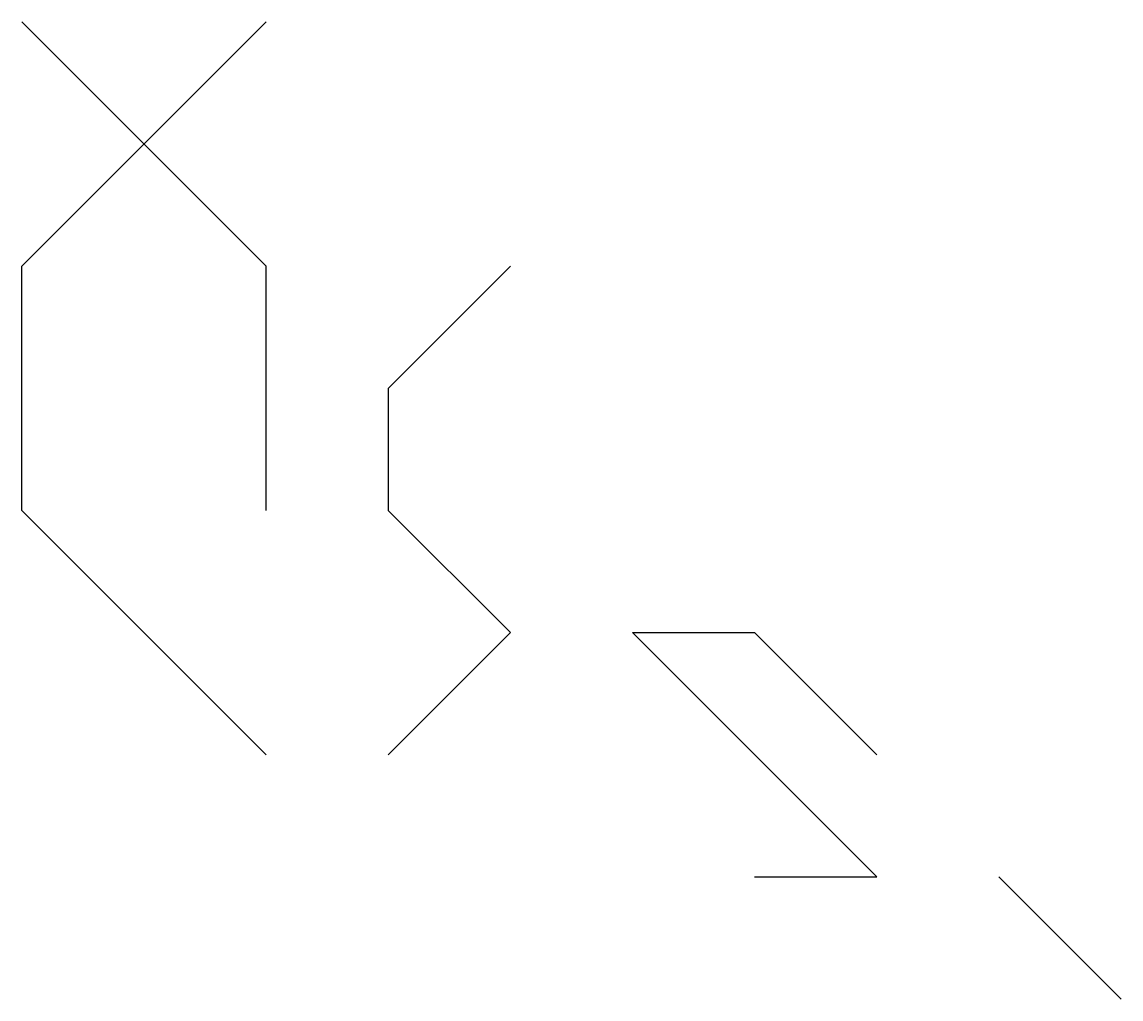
# Model space of a CAD drawing. Header units: millimetres. Extents: x -3912921 to 4009, y 2607 to 1787998.
# Drawn here: x 3963.89 to 4008.89, y 2606.74 to 2646.74 of the extents above.
import ezdxf

# ---------------------------------------------------------------- set-up
doc = ezdxf.new("R2010")
doc.units = ezdxf.units.MM
for name, color, linetype, lineweight in [('linea de dibujo', 51, 'Continuous', 30), ('linea de dibujo2', 15, 'Continuous', 30), ('linea de dibujo4', 112, 'Continuous', 30)]:
    doc.layers.add(name, color=color, linetype=linetype, lineweight=lineweight)

msp = doc.modelspace()

# ---------------------------------------------------------------- linework, layer by layer
at = {"layer": 'linea de dibujo'}
for p, q in [((3963.887, 2636.738), (3973.887, 2646.738)), ((3973.887, 2636.738), (3963.887, 2646.738)), ((3963.887, 2626.738), (3963.887, 2636.738)), ((3973.887, 2626.738), (3973.887, 2636.738)), ((3983.887, 2636.738), (3978.887, 2631.738)), ((3978.887, 2631.738), (3978.887, 2626.738)), ((3973.887, 2616.738), (3963.887, 2626.738)), ((3978.887, 2626.738), (3983.887, 2621.738)), ((3983.887, 2621.738), (3978.887, 2616.738)), ((3998.887, 2611.738), (3988.887, 2621.738)), ((3988.887, 2621.738), (3993.887, 2621.738)), ((3993.887, 2621.738), (3998.887, 2616.738)), ((3993.887, 2611.738), (3998.887, 2611.738)), ((4003.887, 2611.738), (4008.887, 2606.738))]:
    msp.add_line(p, q, dxfattribs=at)
at = {"layer": 'linea de dibujo2'}
for p, q in [((3998.887, 2611.738), (3988.887, 2621.738)), ((3988.887, 2621.738), (3993.887, 2621.738)), ((3993.887, 2621.738), (3998.887, 2616.738))]:
    msp.add_line(p, q, dxfattribs=at)
at = {"layer": 'linea de dibujo4'}
for p, q in [((3983.887, 2636.738), (3978.887, 2631.738)), ((3978.887, 2631.738), (3978.887, 2626.738)), ((3978.887, 2626.738), (3983.887, 2621.738)), ((3983.887, 2621.738), (3978.887, 2616.738)), ((3993.887, 2611.738), (3998.887, 2611.738)), ((4003.887, 2611.738), (4008.887, 2606.738))]:
    msp.add_line(p, q, dxfattribs=at)

doc.saveas('drawing.dxf')
